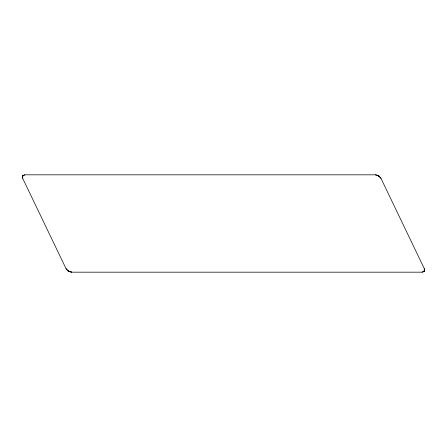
<?xml version="1.0" encoding="UTF-8"?>
<svg xmlns="http://www.w3.org/2000/svg" width="447" height="447" viewBox="0 0 447 447"><rect width="100%" height="100%" fill="white"/><g stroke="black" fill="none" stroke-linecap="round" stroke-linejoin="round"><path stroke-width="0.67" d="M22.685 178.331L22.903 175.408L24.892 174.822L376.352 174.822L379.324 176.286L380.956 178.331L424.315 268.669L424.65 270.714L424.097 271.592L422.108 272.178L71.626 272.178L69.073 271.592L67.676 270.714L66.044 268.669L22.685 178.331L22.35 176.286L22.903 175.408M424.097 271.592L424.315 268.669M22.35 176.286L22.858 175.989M23.875 175.408L24.892 174.822M422.108 272.178L423.125 271.592M424.142 271.011L424.65 270.714M375.374 174.822L379.324 176.286M67.676 270.714L71.626 272.178L70.509 271.474M377.927 175.408L380.956 178.331M66.044 268.669L69.073 271.592"/></g></svg>
